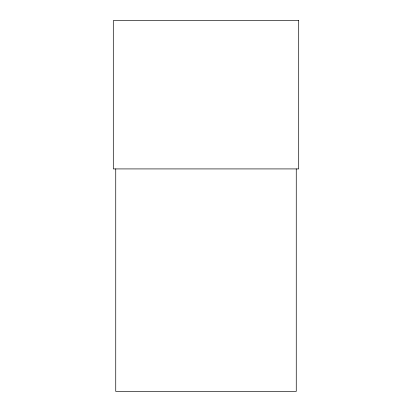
<?xml version="1.0" encoding="UTF-8"?>
<svg xmlns="http://www.w3.org/2000/svg" width="412" height="412" viewBox="0 0 412 412"><rect width="100%" height="100%" fill="white"/><g stroke="black" fill="none" stroke-linecap="round" stroke-linejoin="round"><path stroke-width="0.62" d="M296.259 168.92L296.259 391.4L115.741 391.4L115.741 168.92M298.7 20.6L113.3 20.6L113.3 168.92L298.7 168.92L298.7 20.6"/></g></svg>
